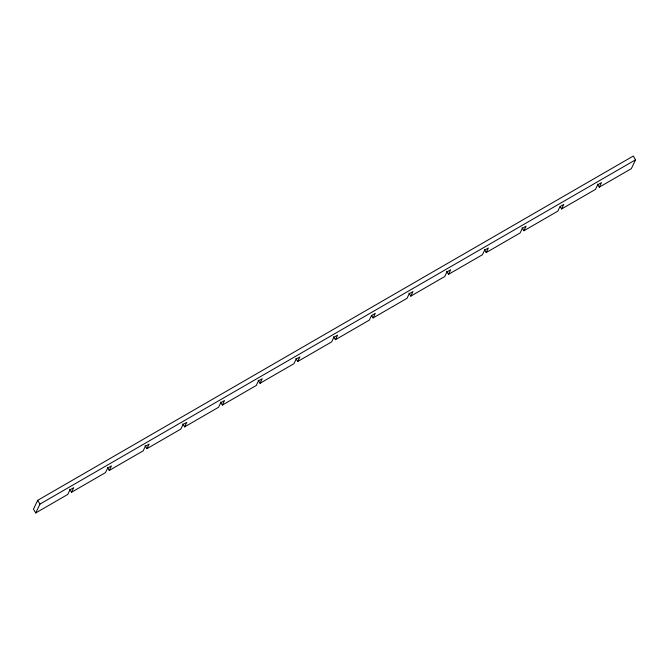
<?xml version="1.0" encoding="UTF-8"?>
<svg xmlns="http://www.w3.org/2000/svg" width="669" height="669" viewBox="0 0 669 669"><rect width="100%" height="100%" fill="white"/><g stroke="black" fill="none" stroke-linecap="round" stroke-linejoin="round"><path stroke-width="1" d="M597.45 184.184L599.282 187.186L631.327 168.663L635.55 159.807L633.259 156.053L37.673 500.337L33.45 509.193L35.741 512.947L67.778 494.424L69.961 489.85L73.732 487.668L71.55 492.25L69.718 489.24M35.741 512.947L39.964 504.091L635.55 159.807M107.416 467.455L109.248 470.458L111.43 465.883L107.659 468.057L105.476 472.632L71.55 492.25M145.106 445.663L146.937 448.665L149.12 444.091L145.349 446.265L143.166 450.847L109.248 470.458M182.804 423.87L184.636 426.881L186.818 422.298L183.047 424.481L180.864 429.055L146.937 448.665M220.502 402.086L222.334 405.088L224.516 400.514L220.745 402.688L218.562 407.262L184.636 426.881M258.192 380.293L260.024 383.295L262.206 378.721L258.435 380.895L256.252 385.478L222.334 405.088M295.89 358.5L297.722 361.503L299.904 356.928L296.133 359.111L293.95 363.685L260.024 383.295M333.588 336.716L335.42 339.718L337.602 335.136L333.831 337.318L331.648 341.892L297.722 361.503M371.738 315.676L373.11 317.926L375.292 313.351L371.529 315.525L369.338 320.108L335.42 339.718M408.976 293.131L410.808 296.133L412.99 291.559L409.219 293.741L407.036 298.315L373.11 317.926M446.675 271.346L448.506 274.349L450.689 269.766L446.917 271.949L444.734 276.523L410.808 296.133M484.364 249.554L486.196 252.556L488.378 247.982L484.615 250.156L482.424 254.738L448.506 274.349M522.063 227.761L523.894 230.763L526.077 226.189L522.305 228.372L520.122 232.946L486.196 252.556M560.212 206.721L561.592 208.979L563.775 204.396L560.003 206.579L557.821 211.153L523.894 230.763M599.282 187.186L601.464 182.612L597.701 184.786L595.51 189.369L561.592 208.979M37.673 500.337L39.964 504.091"/></g></svg>
